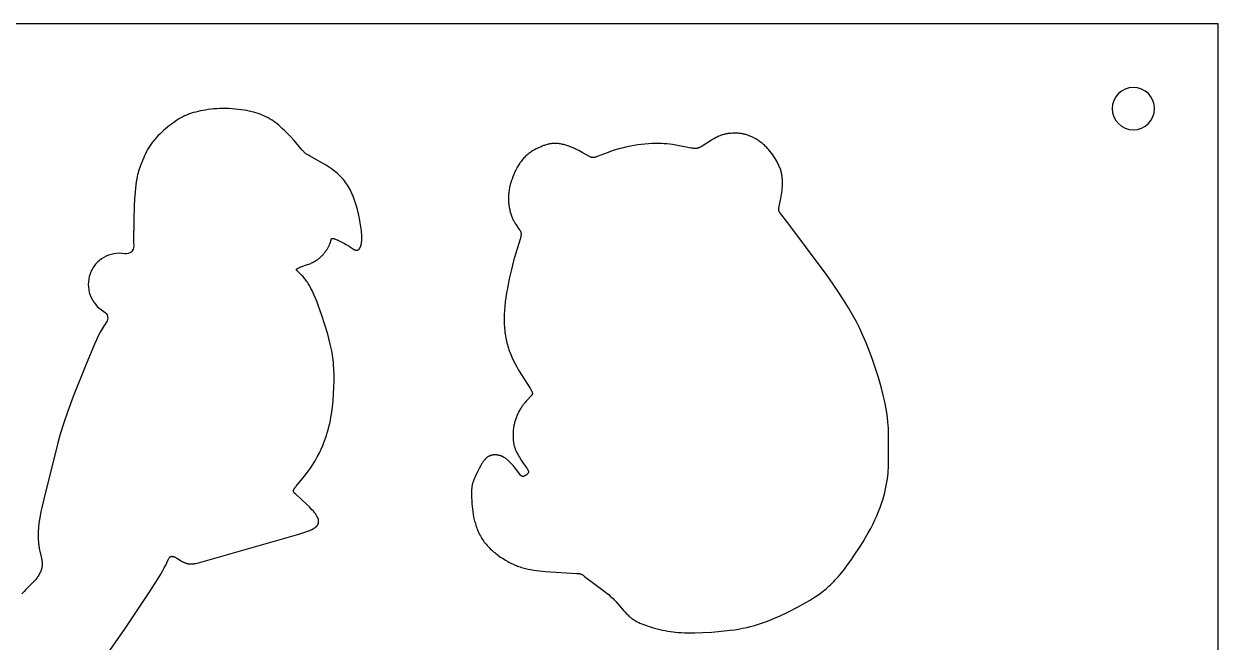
# Model space of a CAD drawing. Extents: x -2154 to -1864, y -146 to 54.
# Drawn here: x -2005 to -1864, y -19 to 54 of the extents above; entities that cross this region are included whole.
import ezdxf

# ---------------------------------------------------------------- set-up
doc = ezdxf.new("R2010")
doc.units = 0
doc.layers.add('DEFAULT', color=7, linetype='CONTINUOUS')

msp = doc.modelspace()

# ---------------------------------------------------------------- linework, layer by layer
at = {"layer": 'DEFAULT'}
for points in [[(-2154, -146), (-1864, -146), (-1864, 54), (-2154, 54)], [(-1945.41, 1.1), (-1945.41, 1.09), (-1945.41, 1.08), (-1945.41, 1.07), (-1945.42, 1.06), (-1945.42, 1.06), (-1945.42, 1.05), (-1945.42, 1.04), (-1945.43, 1.03), (-1945.43, 1.03), (-1945.43, 1.02), (-1945.44, 1.01), (-1945.44, 1), (-1945.44, 0.99), (-1945.45, 0.99), (-1945.45, 0.98), (-1945.46, 0.97), (-1945.46, 0.96), (-1945.47, 0.95), (-1945.47, 0.95), (-1945.48, 0.94), (-1945.49, 0.92), (-1945.5, 0.91), (-1945.52, 0.89), (-1945.53, 0.88), (-1945.55, 0.86), (-1945.56, 0.85), (-1945.59, 0.82), (-1945.61, 0.8), (-1945.64, 0.78), (-1945.66, 0.76), (-1945.7, 0.74), (-1945.74, 0.71), (-1945.78, 0.69), (-1945.82, 0.67), (-1945.85, 0.65), (-1945.88, 0.63), (-1945.92, 0.62), (-1945.95, 0.6), (-1945.96, 0.6), (-1945.98, 0.59), (-1945.99, 0.59), (-1946.01, 0.58), (-1946.02, 0.58), (-1946.03, 0.57), (-1946.03, 0.57), (-1946.04, 0.57), (-1946.04, 0.57), (-1946.05, 0.57), (-1946.05, 0.57), (-1946.06, 0.57), (-1946.06, 0.57), (-1946.06, 0.57), (-1946.07, 0.57), (-1946.07, 0.57), (-1946.07, 0.57), (-1946.08, 0.57), (-1946.08, 0.57), (-1946.08, 0.57), (-1946.08, 0.57), (-1946.08, 0.57), (-1946.09, 0.57), (-1946.09, 0.57), (-1946.09, 0.57), (-1946.1, 0.57), (-1946.1, 0.57), (-1946.1, 0.57), (-1946.11, 0.57), (-1946.11, 0.58), (-1946.11, 0.58), (-1946.11, 0.58), (-1946.12, 0.58), (-1946.12, 0.58), (-1946.13, 0.58), (-1946.13, 0.59), (-1946.14, 0.59), (-1946.14, 0.59), (-1946.15, 0.59), (-1946.15, 0.6), (-1946.16, 0.6), (-1946.16, 0.61), (-1946.17, 0.61), (-1946.18, 0.62), (-1946.19, 0.63), (-1946.21, 0.64), (-1946.22, 0.66), (-1946.24, 0.67), (-1946.25, 0.68), (-1946.29, 0.72), (-1946.33, 0.76), (-1946.41, 0.86), (-1946.92, 1.51), (-1947.22, 1.87), (-1947.36, 2.04), (-1947.52, 2.21), (-1947.59, 2.29), (-1947.67, 2.36), (-1947.74, 2.43), (-1947.82, 2.5), (-1947.89, 2.56), (-1947.96, 2.62), (-1948.03, 2.68), (-1948.11, 2.73), (-1948.18, 2.78), (-1948.25, 2.82), (-1948.32, 2.87), (-1948.36, 2.88), (-1948.39, 2.9), (-1948.43, 2.92), (-1948.46, 2.94), (-1948.5, 2.95), (-1948.53, 2.97), (-1948.57, 2.98), (-1948.61, 3), (-1948.64, 3.01), (-1948.68, 3.02), (-1948.71, 3.04), (-1948.75, 3.05), (-1948.82, 3.07), (-1948.89, 3.08), (-1948.96, 3.1), (-1949.04, 3.11), (-1949.11, 3.12), (-1949.15, 3.13), (-1949.18, 3.13), (-1949.22, 3.13), (-1949.25, 3.14), (-1949.29, 3.14), (-1949.33, 3.14), (-1949.36, 3.14), (-1949.4, 3.14), (-1949.44, 3.14), (-1949.47, 3.13), (-1949.51, 3.13), (-1949.55, 3.13), (-1949.58, 3.12), (-1949.62, 3.12), (-1949.66, 3.11), (-1949.69, 3.11), (-1949.73, 3.1), (-1949.77, 3.09), (-1949.8, 3.08), (-1949.84, 3.07), (-1949.88, 3.06), (-1949.91, 3.04), (-1949.95, 3.03), (-1949.98, 3.01), (-1950.02, 3), (-1950.05, 2.98), (-1950.09, 2.96), (-1950.12, 2.95), (-1950.16, 2.93), (-1950.19, 2.9), (-1950.22, 2.88), (-1950.26, 2.86), (-1950.29, 2.83), (-1950.32, 2.81), (-1950.35, 2.78), (-1950.38, 2.76), (-1950.41, 2.73), (-1950.45, 2.7), (-1950.48, 2.67), (-1950.51, 2.64), (-1950.53, 2.6), (-1950.56, 2.57), (-1950.62, 2.51), (-1950.68, 2.43), (-1950.73, 2.36), (-1950.78, 2.28), (-1950.84, 2.21), (-1950.89, 2.12), (-1950.94, 2.04), (-1951.04, 1.87), (-1951.23, 1.52), (-1951.39, 1.21), (-1951.54, 0.89), (-1951.7, 0.55), (-1951.77, 0.38), (-1951.84, 0.21), (-1951.9, 0.06), (-1951.95, -0.09), (-1951.98, -0.16), (-1952, -0.23), (-1952.01, -0.29), (-1952.03, -0.36), (-1952.05, -0.42), (-1952.06, -0.49), (-1952.07, -0.55), (-1952.08, -0.62), (-1952.09, -0.69), (-1952.1, -0.75), (-1952.1, -0.83), (-1952.11, -0.9), (-1952.11, -1.05), (-1952.12, -1.41), (-1952.11, -1.87), (-1952.09, -2.34), (-1952.07, -2.64), (-1952.05, -2.94), (-1952.02, -3.24), (-1951.98, -3.54), (-1951.93, -3.87), (-1951.87, -4.2), (-1951.8, -4.52), (-1951.76, -4.69), (-1951.71, -4.85), (-1951.67, -5.01), (-1951.62, -5.17), (-1951.56, -5.33), (-1951.51, -5.49), (-1951.44, -5.65), (-1951.38, -5.81), (-1951.31, -5.97), (-1951.24, -6.12), (-1951.16, -6.28), (-1951.08, -6.43), (-1950.99, -6.58), (-1950.9, -6.73), (-1950.81, -6.87), (-1950.71, -7.01), (-1950.61, -7.15), (-1950.5, -7.29), (-1950.39, -7.42), (-1950.27, -7.56), (-1950.15, -7.69), (-1950.03, -7.81), (-1949.91, -7.94), (-1949.78, -8.06), (-1949.65, -8.18), (-1949.51, -8.29), (-1949.38, -8.4), (-1949.25, -8.51), (-1949.11, -8.62), (-1948.97, -8.72), (-1948.69, -8.92), (-1948.4, -9.11), (-1948.13, -9.29), (-1947.85, -9.45), (-1947.7, -9.53), (-1947.56, -9.6), (-1947.41, -9.67), (-1947.27, -9.74), (-1947.12, -9.81), (-1946.98, -9.87), (-1946.83, -9.93), (-1946.68, -9.98), (-1946.53, -10.04), (-1946.38, -10.09), (-1946.23, -10.14), (-1946.08, -10.18), (-1945.92, -10.23), (-1945.76, -10.27), (-1945.45, -10.34), (-1945.12, -10.41), (-1944.79, -10.46), (-1944.45, -10.51), (-1944.1, -10.55), (-1943.42, -10.62), (-1939.68, -10.85), (-1939.54, -10.86), (-1939.49, -10.87), (-1939.45, -10.87), (-1939.4, -10.88), (-1939.37, -10.88), (-1939.35, -10.89), (-1939.33, -10.89), (-1939.31, -10.9), (-1939.29, -10.9), (-1939.27, -10.91), (-1939.26, -10.91), (-1939.24, -10.92), (-1939.22, -10.93), (-1939.21, -10.93), (-1939.19, -10.94), (-1939.17, -10.95), (-1939.16, -10.95), (-1939.14, -10.96), (-1939.12, -10.97), (-1939.11, -10.98), (-1939.07, -11), (-1939.04, -11.02), (-1939.01, -11.04), (-1938.96, -11.07), (-1938.87, -11.14), (-1938.78, -11.2), (-1937.57, -12.14), (-1936.32, -13.06), (-1936.12, -13.21), (-1935.93, -13.36), (-1935.75, -13.52), (-1935.56, -13.68), (-1935.42, -13.82), (-1935.27, -13.97), (-1935.09, -14.17), (-1934.17, -15.24), (-1933.99, -15.44), (-1933.82, -15.62), (-1933.73, -15.71), (-1933.64, -15.8), (-1933.55, -15.88), (-1933.46, -15.96), (-1933.37, -16.03), (-1933.27, -16.11), (-1933.18, -16.18), (-1933.08, -16.24), (-1932.99, -16.31), (-1932.89, -16.37), (-1932.79, -16.43), (-1932.68, -16.49), (-1932.58, -16.55), (-1932.47, -16.6), (-1932.36, -16.65), (-1932.24, -16.71), (-1932.01, -16.81), (-1931.84, -16.87), (-1931.67, -16.94), (-1931.39, -17.04), (-1931.11, -17.13), (-1930.81, -17.22), (-1930.51, -17.31), (-1930.2, -17.39), (-1929.89, -17.47), (-1929.58, -17.54), (-1929.27, -17.6), (-1928.96, -17.66), (-1928.65, -17.71), (-1928.34, -17.75), (-1928.03, -17.79), (-1927.7, -17.81), (-1927.37, -17.84), (-1926.97, -17.85), (-1926.57, -17.86), (-1925.77, -17.85), (-1924.81, -17.82), (-1923.75, -17.77), (-1922.67, -17.68), (-1921.61, -17.57), (-1921.1, -17.5), (-1920.6, -17.42), (-1920.12, -17.33), (-1919.64, -17.23), (-1919.18, -17.12), (-1918.71, -17), (-1918.24, -16.85), (-1917.78, -16.7), (-1917.29, -16.52), (-1916.8, -16.33), (-1916.28, -16.11), (-1915.76, -15.88), (-1914.7, -15.38), (-1913.65, -14.84), (-1912.67, -14.29), (-1912.21, -14.03), (-1911.76, -13.75), (-1911.36, -13.49), (-1910.97, -13.21), (-1910.78, -13.08), (-1910.6, -12.93), (-1910.42, -12.79), (-1910.24, -12.64), (-1910.06, -12.49), (-1909.89, -12.33), (-1909.71, -12.16), (-1909.54, -12), (-1909.36, -11.81), (-1909.19, -11.62), (-1908.84, -11.24), (-1908.47, -10.79), (-1908.11, -10.34), (-1907.73, -9.84), (-1907.36, -9.33), (-1906.99, -8.79), (-1906.26, -7.69), (-1905.91, -7.13), (-1905.6, -6.61), (-1905.3, -6.08), (-1905, -5.55), (-1904.73, -5), (-1904.5, -4.53), (-1904.28, -4.05), (-1904.07, -3.56), (-1903.88, -3.07), (-1903.72, -2.62), (-1903.57, -2.16), (-1903.45, -1.73), (-1903.34, -1.29), (-1903.25, -0.89), (-1903.17, -0.49), (-1903.1, -0.09), (-1903.04, 0.32), (-1903, 0.64), (-1902.96, 0.96), (-1902.94, 1.28), (-1902.91, 1.6), (-1902.89, 2.12), (-1902.89, 5.16), (-1902.91, 5.88), (-1902.92, 6.26), (-1902.95, 6.64), (-1902.98, 7.05), (-1903.02, 7.45), (-1903.08, 7.89), (-1903.14, 8.33), (-1903.22, 8.77), (-1903.3, 9.2), (-1903.4, 9.7), (-1903.52, 10.2), (-1903.78, 11.18), (-1904.1, 12.26), (-1904.45, 13.34), (-1904.81, 14.39), (-1905.2, 15.44), (-1905.55, 16.34), (-1905.93, 17.23), (-1906.3, 18.04), (-1906.7, 18.84), (-1907.14, 19.65), (-1907.63, 20.49), (-1908.21, 21.43), (-1908.8, 22.35), (-1909.52, 23.42), (-1910.26, 24.47), (-1914.91, 30.67), (-1915.65, 31.62), (-1915.68, 31.66), (-1915.72, 31.71), (-1915.73, 31.73), (-1915.75, 31.75), (-1915.76, 31.77), (-1915.77, 31.79), (-1915.78, 31.81), (-1915.79, 31.83), (-1915.8, 31.85), (-1915.81, 31.87), (-1915.81, 31.88), (-1915.81, 31.89), (-1915.82, 31.9), (-1915.82, 31.91), (-1915.82, 31.92), (-1915.83, 31.93), (-1915.83, 31.95), (-1915.84, 31.97), (-1915.84, 31.99), (-1915.84, 32.01), (-1915.85, 32.03), (-1915.85, 32.05), (-1915.85, 32.08), (-1915.85, 32.09), (-1915.85, 32.11), (-1915.85, 32.13), (-1915.85, 32.15), (-1915.85, 32.18), (-1915.85, 32.22), (-1915.84, 32.25), (-1915.84, 32.28), (-1915.83, 32.35), (-1915.82, 32.41), (-1915.81, 32.47), (-1915.61, 33.41), (-1915.57, 33.62), (-1915.53, 33.86), (-1915.49, 34.1), (-1915.47, 34.34), (-1915.44, 34.57), (-1915.43, 34.84), (-1915.42, 35.11), (-1915.42, 35.24), (-1915.42, 35.37), (-1915.42, 35.5), (-1915.43, 35.64), (-1915.44, 35.76), (-1915.45, 35.89), (-1915.47, 36.02), (-1915.49, 36.15), (-1915.51, 36.27), (-1915.53, 36.39), (-1915.56, 36.5), (-1915.59, 36.62), (-1915.62, 36.74), (-1915.66, 36.85), (-1915.7, 36.96), (-1915.74, 37.07), (-1915.79, 37.18), (-1915.83, 37.29), (-1915.88, 37.39), (-1915.93, 37.5), (-1915.99, 37.61), (-1916.05, 37.71), (-1916.16, 37.92), (-1916.29, 38.13), (-1916.42, 38.33), (-1916.56, 38.54), (-1916.71, 38.74), (-1916.87, 38.93), (-1917.03, 39.13), (-1917.11, 39.22), (-1917.19, 39.31), (-1917.28, 39.4), (-1917.37, 39.49), (-1917.46, 39.58), (-1917.55, 39.67), (-1917.64, 39.75), (-1917.74, 39.83), (-1917.83, 39.91), (-1917.93, 39.99), (-1918.02, 40.06), (-1918.12, 40.13), (-1918.22, 40.2), (-1918.32, 40.27), (-1918.43, 40.34), (-1918.53, 40.4), (-1918.63, 40.46), (-1918.73, 40.52), (-1918.83, 40.57), (-1918.93, 40.62), (-1919.03, 40.67), (-1919.14, 40.72), (-1919.24, 40.76), (-1919.34, 40.8), (-1919.44, 40.84), (-1919.54, 40.87), (-1919.64, 40.91), (-1919.73, 40.94), (-1919.83, 40.96), (-1919.92, 40.98), (-1920.01, 41), (-1920.1, 41.02), (-1920.19, 41.04), (-1920.28, 41.05), (-1920.37, 41.06), (-1920.45, 41.07), (-1920.54, 41.08), (-1920.63, 41.09), (-1920.81, 41.09), (-1920.98, 41.1), (-1921.15, 41.09), (-1921.33, 41.09), (-1921.5, 41.08), (-1921.59, 41.08), (-1921.68, 41.07), (-1921.77, 41.06), (-1921.87, 41.05), (-1921.96, 41.03), (-1922.06, 41.02), (-1922.15, 41), (-1922.25, 40.97), (-1922.35, 40.95), (-1922.45, 40.92), (-1922.55, 40.89), (-1922.65, 40.85), (-1922.75, 40.82), (-1922.83, 40.78), (-1922.92, 40.75), (-1923.01, 40.71), (-1923.13, 40.65), (-1923.24, 40.59), (-1923.46, 40.47), (-1923.69, 40.34), (-1923.91, 40.21), (-1924.91, 39.58), (-1924.99, 39.53), (-1925.07, 39.49), (-1925.12, 39.46), (-1925.18, 39.43), (-1925.24, 39.4), (-1925.27, 39.39), (-1925.3, 39.38), (-1925.34, 39.36), (-1925.38, 39.35), (-1925.4, 39.34), (-1925.42, 39.34), (-1925.44, 39.33), (-1925.47, 39.33), (-1925.49, 39.32), (-1925.52, 39.31), (-1925.54, 39.31), (-1925.57, 39.31), (-1925.59, 39.3), (-1925.62, 39.3), (-1925.65, 39.3), (-1925.67, 39.3), (-1925.7, 39.3), (-1925.73, 39.3), (-1925.76, 39.3), (-1925.79, 39.3), (-1925.86, 39.3), (-1925.92, 39.31), (-1925.99, 39.32), (-1926.06, 39.33), (-1926.2, 39.35), (-1928, 39.68), (-1928.41, 39.75), (-1928.73, 39.79), (-1929.06, 39.83), (-1929.38, 39.86), (-1929.7, 39.88), (-1930.07, 39.89), (-1930.43, 39.89), (-1930.83, 39.88), (-1931.23, 39.86), (-1931.66, 39.82), (-1932.08, 39.77), (-1932.51, 39.71), (-1932.94, 39.64), (-1933.37, 39.57), (-1933.79, 39.48), (-1934.19, 39.39), (-1934.59, 39.29), (-1934.99, 39.18), (-1935.39, 39.06), (-1935.7, 38.95), (-1936.01, 38.84), (-1937.3, 38.34), (-1937.44, 38.29), (-1937.49, 38.27), (-1937.55, 38.26), (-1937.58, 38.25), (-1937.6, 38.24), (-1937.63, 38.24), (-1937.65, 38.23), (-1937.67, 38.23), (-1937.69, 38.22), (-1937.72, 38.22), (-1937.74, 38.22), (-1937.76, 38.22), (-1937.77, 38.22), (-1937.79, 38.22), (-1937.8, 38.22), (-1937.81, 38.22), (-1937.82, 38.22), (-1937.83, 38.22), (-1937.84, 38.22), (-1937.85, 38.22), (-1937.87, 38.22), (-1937.88, 38.23), (-1937.9, 38.23), (-1937.92, 38.24), (-1937.94, 38.24), (-1937.96, 38.25), (-1937.98, 38.25), (-1938, 38.26), (-1938.02, 38.27), (-1938.04, 38.28), (-1938.07, 38.29), (-1938.1, 38.3), (-1938.16, 38.33), (-1938.28, 38.39), (-1939.06, 38.83), (-1939.45, 39.04), (-1939.67, 39.15), (-1939.9, 39.25), (-1940.13, 39.36), (-1940.37, 39.46), (-1940.62, 39.55), (-1940.87, 39.64), (-1940.99, 39.68), (-1941.12, 39.72), (-1941.24, 39.75), (-1941.37, 39.78), (-1941.49, 39.81), (-1941.61, 39.84), (-1941.73, 39.86), (-1941.86, 39.87), (-1941.97, 39.88), (-1942.09, 39.89), (-1942.2, 39.89), (-1942.26, 39.9), (-1942.32, 39.89), (-1942.43, 39.89), (-1942.54, 39.88), (-1942.65, 39.87), (-1942.76, 39.86), (-1942.87, 39.84), (-1942.98, 39.82), (-1943.09, 39.79), (-1943.19, 39.76), (-1943.3, 39.73), (-1943.41, 39.7), (-1943.52, 39.66), (-1943.62, 39.63), (-1943.77, 39.57), (-1943.92, 39.51), (-1944.14, 39.41), (-1944.37, 39.31), (-1944.48, 39.25), (-1944.59, 39.19), (-1944.71, 39.13), (-1944.82, 39.07), (-1944.93, 39), (-1945.04, 38.93), (-1945.14, 38.86), (-1945.25, 38.78), (-1945.35, 38.71), (-1945.45, 38.63), (-1945.56, 38.54), (-1945.65, 38.46), (-1945.75, 38.37), (-1945.84, 38.27), (-1945.94, 38.18), (-1946.03, 38.08), (-1946.11, 37.98), (-1946.2, 37.87), (-1946.28, 37.77), (-1946.36, 37.66), (-1946.43, 37.55), (-1946.51, 37.43), (-1946.58, 37.32), (-1946.65, 37.2), (-1946.72, 37.08), (-1946.78, 36.96), (-1946.91, 36.72), (-1947.03, 36.47), (-1947.14, 36.21), (-1947.25, 35.95), (-1947.34, 35.69), (-1947.43, 35.42), (-1947.48, 35.29), (-1947.51, 35.15), (-1947.55, 35.01), (-1947.59, 34.87), (-1947.62, 34.74), (-1947.65, 34.6), (-1947.67, 34.46), (-1947.69, 34.32), (-1947.71, 34.17), (-1947.73, 34.03), (-1947.74, 33.89), (-1947.75, 33.75), (-1947.76, 33.6), (-1947.76, 33.46), (-1947.76, 33.32), (-1947.75, 33.18), (-1947.75, 33.03), (-1947.74, 32.89), (-1947.72, 32.75), (-1947.71, 32.61), (-1947.69, 32.48), (-1947.66, 32.34), (-1947.64, 32.21), (-1947.61, 32.08), (-1947.58, 31.95), (-1947.55, 31.82), (-1947.52, 31.7), (-1947.48, 31.58), (-1947.44, 31.47), (-1947.4, 31.35), (-1947.36, 31.24), (-1947.32, 31.14), (-1947.28, 31.04), (-1947.23, 30.94), (-1947.19, 30.85), (-1947.14, 30.77), (-1947.1, 30.69), (-1947.05, 30.6), (-1946.95, 30.44), (-1946.85, 30.28), (-1946.48, 29.75), (-1946.45, 29.7), (-1946.42, 29.65), (-1946.39, 29.61), (-1946.38, 29.59), (-1946.37, 29.57), (-1946.36, 29.55), (-1946.35, 29.53), (-1946.34, 29.5), (-1946.33, 29.48), (-1946.32, 29.46), (-1946.32, 29.44), (-1946.31, 29.42), (-1946.3, 29.39), (-1946.3, 29.37), (-1946.29, 29.35), (-1946.29, 29.33), (-1946.28, 29.3), (-1946.28, 29.28), (-1946.28, 29.26), (-1946.28, 29.23), (-1946.28, 29.21), (-1946.28, 29.18), (-1946.28, 29.15), (-1946.28, 29.12), (-1946.28, 29.1), (-1946.28, 29.05), (-1946.29, 29.01), (-1946.3, 28.97), (-1946.3, 28.92), (-1946.32, 28.85), (-1946.34, 28.77), (-1946.38, 28.6), (-1946.92, 26.83), (-1947.15, 26.02), (-1947.4, 25.02), (-1947.66, 23.93), (-1947.89, 22.8), (-1947.98, 22.25), (-1948.07, 21.7), (-1948.14, 21.18), (-1948.19, 20.66), (-1948.23, 20.17), (-1948.26, 19.69), (-1948.27, 19.2), (-1948.27, 18.96), (-1948.26, 18.71), (-1948.25, 18.49), (-1948.24, 18.26), (-1948.22, 18.04), (-1948.2, 17.81), (-1948.18, 17.59), (-1948.15, 17.38), (-1948.11, 17.17), (-1948.08, 16.95), (-1948.03, 16.75), (-1947.99, 16.54), (-1947.94, 16.34), (-1947.88, 16.13), (-1947.83, 15.94), (-1947.76, 15.74), (-1947.7, 15.54), (-1947.63, 15.35), (-1947.56, 15.16), (-1947.48, 14.97), (-1947.32, 14.6), (-1947.15, 14.24), (-1946.97, 13.88), (-1946.77, 13.51), (-1946.56, 13.14), (-1946.13, 12.45), (-1945.24, 11.06), (-1945.16, 10.92), (-1945.11, 10.84), (-1945.07, 10.76), (-1945.03, 10.69), (-1945.02, 10.65), (-1945, 10.62), (-1944.99, 10.59), (-1944.98, 10.56), (-1944.97, 10.54), (-1944.96, 10.52), (-1944.96, 10.51), (-1944.95, 10.49), (-1944.95, 10.48), (-1944.95, 10.47), (-1944.95, 10.45), (-1944.95, 10.44), (-1944.94, 10.43), (-1944.94, 10.42), (-1944.94, 10.41), (-1944.94, 10.41), (-1944.94, 10.4), (-1944.94, 10.39), (-1944.94, 10.38), (-1944.94, 10.37), (-1944.94, 10.36), (-1944.94, 10.36), (-1944.94, 10.35), (-1944.94, 10.35), (-1944.94, 10.34), (-1944.95, 10.33), (-1944.95, 10.32), (-1944.95, 10.32), (-1944.95, 10.31), (-1944.95, 10.3), (-1944.96, 10.29), (-1944.96, 10.29), (-1944.96, 10.28), (-1944.97, 10.27), (-1944.97, 10.27), (-1944.97, 10.26), (-1944.98, 10.25), (-1944.98, 10.24), (-1944.99, 10.23), (-1944.99, 10.23), (-1945, 10.22), (-1945.01, 10.2), (-1945.02, 10.18), (-1945.03, 10.17), (-1945.06, 10.14), (-1945.08, 10.11), (-1945.13, 10.05), (-1945.55, 9.6), (-1945.68, 9.47), (-1945.8, 9.33), (-1945.93, 9.17), (-1945.99, 9.09), (-1946.05, 9.01), (-1946.11, 8.92), (-1946.18, 8.83), (-1946.24, 8.74), (-1946.3, 8.64), (-1946.36, 8.55), (-1946.41, 8.45), (-1946.52, 8.26), (-1946.57, 8.15), (-1946.63, 8.05), (-1946.68, 7.94), (-1946.73, 7.83), (-1946.77, 7.72), (-1946.82, 7.61), (-1946.86, 7.5), (-1946.9, 7.39), (-1946.94, 7.28), (-1946.97, 7.17), (-1947.01, 7.05), (-1947.04, 6.94), (-1947.06, 6.83), (-1947.09, 6.71), (-1947.11, 6.6), (-1947.13, 6.49), (-1947.15, 6.38), (-1947.16, 6.27), (-1947.19, 6.05), (-1947.21, 5.84), (-1947.22, 5.62), (-1947.22, 5.42), (-1947.22, 5.23), (-1947.21, 5.04), (-1947.2, 4.86), (-1947.19, 4.78), (-1947.18, 4.7), (-1947.17, 4.61), (-1947.16, 4.53), (-1947.14, 4.45), (-1947.12, 4.37), (-1947.11, 4.29), (-1947.09, 4.21), (-1947.06, 4.13), (-1947.04, 4.05), (-1947.01, 3.97), (-1946.98, 3.89), (-1946.95, 3.81), (-1946.92, 3.72), (-1946.88, 3.64), (-1946.84, 3.56), (-1946.76, 3.38), (-1946.67, 3.21), (-1946.57, 3.03), (-1946.46, 2.85), (-1946.25, 2.5), (-1946.02, 2.17), (-1945.68, 1.68), (-1945.59, 1.56), (-1945.55, 1.49), (-1945.52, 1.45), (-1945.5, 1.41), (-1945.49, 1.39), (-1945.48, 1.36), (-1945.46, 1.34), (-1945.45, 1.32), (-1945.44, 1.3), (-1945.44, 1.28), (-1945.43, 1.26), (-1945.43, 1.25), (-1945.43, 1.24), (-1945.42, 1.23), (-1945.42, 1.22), (-1945.42, 1.21), (-1945.42, 1.21), (-1945.41, 1.2), (-1945.41, 1.19), (-1945.41, 1.18), (-1945.41, 1.17), (-1945.41, 1.16), (-1945.41, 1.15), (-1945.41, 1.14), (-1945.41, 1.14), (-1945.41, 1.13), (-1945.41, 1.12), (-1945.41, 1.11), (-1945.41, 1.1)]]:
    msp.add_lwpolyline(points, close=True, dxfattribs=at)
msp.add_lwpolyline([(-1995.93, -21.51), (-1993.02, -17.37), (-1990.16, -13.1), (-1989.12, -11.46), (-1988.8, -10.93), (-1988.55, -10.49), (-1988.38, -10.19), (-1988.22, -9.88), (-1987.97, -9.34), (-1987.91, -9.21), (-1987.88, -9.16), (-1987.85, -9.11), (-1987.84, -9.09), (-1987.82, -9.07), (-1987.81, -9.04), (-1987.79, -9.02), (-1987.78, -9), (-1987.76, -8.98), (-1987.76, -8.97), (-1987.75, -8.96), (-1987.74, -8.95), (-1987.73, -8.94), (-1987.72, -8.93), (-1987.71, -8.92), (-1987.71, -8.91), (-1987.7, -8.91), (-1987.69, -8.9), (-1987.69, -8.9), (-1987.68, -8.89), (-1987.67, -8.89), (-1987.67, -8.88), (-1987.66, -8.88), (-1987.66, -8.88), (-1987.65, -8.87), (-1987.64, -8.87), (-1987.64, -8.86), (-1987.63, -8.86), (-1987.62, -8.86), (-1987.62, -8.85), (-1987.61, -8.85), (-1987.61, -8.85), (-1987.6, -8.85), (-1987.59, -8.85), (-1987.59, -8.84), (-1987.58, -8.84), (-1987.57, -8.84), (-1987.57, -8.84), (-1987.56, -8.84), (-1987.55, -8.84), (-1987.54, -8.83), (-1987.54, -8.83), (-1987.53, -8.83), (-1987.52, -8.83), (-1987.51, -8.83), (-1987.51, -8.83), (-1987.5, -8.83), (-1987.49, -8.83), (-1987.48, -8.83), (-1987.47, -8.83), (-1987.46, -8.83), (-1987.45, -8.83), (-1987.44, -8.84), (-1987.41, -8.84), (-1987.39, -8.84), (-1987.37, -8.85), (-1987.35, -8.85), (-1987.33, -8.86), (-1987.31, -8.86), (-1987.29, -8.87), (-1987.26, -8.88), (-1987.22, -8.9), (-1987.18, -8.91), (-1987.15, -8.93), (-1987.09, -8.95), (-1987.04, -8.98), (-1986.98, -9.01), (-1986.93, -9.04), (-1986.81, -9.11), (-1986.4, -9.35), (-1986.26, -9.44), (-1986.19, -9.48), (-1986.12, -9.51), (-1986.04, -9.55), (-1985.97, -9.59), (-1985.89, -9.62), (-1985.85, -9.63), (-1985.81, -9.65), (-1985.77, -9.66), (-1985.73, -9.67), (-1985.69, -9.68), (-1985.65, -9.7), (-1985.6, -9.71), (-1985.55, -9.72), (-1985.51, -9.72), (-1985.47, -9.73), (-1985.42, -9.74), (-1985.38, -9.74), (-1985.34, -9.74), (-1985.29, -9.74), (-1985.24, -9.74), (-1985.19, -9.74), (-1985.14, -9.74), (-1985.09, -9.73), (-1985.03, -9.73), (-1984.98, -9.72), (-1984.9, -9.71), (-1984.82, -9.7), (-1984.66, -9.67), (-1984.35, -9.6), (-1983.52, -9.38), (-1972.5, -6.23), (-1971.79, -6), (-1971.46, -5.88), (-1971.32, -5.83), (-1971.19, -5.77), (-1971.07, -5.72), (-1970.95, -5.66), (-1970.84, -5.61), (-1970.79, -5.58), (-1970.74, -5.55), (-1970.69, -5.52), (-1970.65, -5.49), (-1970.6, -5.46), (-1970.56, -5.43), (-1970.52, -5.4), (-1970.49, -5.37), (-1970.47, -5.36), (-1970.45, -5.34), (-1970.43, -5.32), (-1970.42, -5.31), (-1970.4, -5.29), (-1970.38, -5.27), (-1970.36, -5.25), (-1970.35, -5.23), (-1970.33, -5.21), (-1970.32, -5.2), (-1970.31, -5.18), (-1970.3, -5.16), (-1970.29, -5.15), (-1970.28, -5.13), (-1970.27, -5.11), (-1970.26, -5.09), (-1970.25, -5.07), (-1970.24, -5.06), (-1970.23, -5.04), (-1970.22, -5.02), (-1970.21, -5), (-1970.21, -4.98), (-1970.2, -4.96), (-1970.2, -4.94), (-1970.19, -4.93), (-1970.19, -4.91), (-1970.18, -4.89), (-1970.18, -4.87), (-1970.18, -4.85), (-1970.17, -4.83), (-1970.17, -4.81), (-1970.17, -4.79), (-1970.17, -4.77), (-1970.17, -4.74), (-1970.17, -4.72), (-1970.17, -4.69), (-1970.17, -4.67), (-1970.17, -4.64), (-1970.17, -4.62), (-1970.18, -4.59), (-1970.18, -4.57), (-1970.19, -4.55), (-1970.19, -4.53), (-1970.19, -4.51), (-1970.2, -4.49), (-1970.2, -4.47), (-1970.22, -4.43), (-1970.23, -4.39), (-1970.24, -4.36), (-1970.26, -4.32), (-1970.27, -4.28), (-1970.29, -4.24), (-1970.31, -4.2), (-1970.33, -4.16), (-1970.35, -4.12), (-1970.38, -4.08), (-1970.4, -4.04), (-1970.45, -3.97), (-1970.5, -3.88), (-1970.56, -3.8), (-1970.62, -3.72), (-1970.68, -3.65), (-1970.75, -3.56), (-1970.82, -3.48), (-1970.96, -3.33), (-1971.11, -3.17), (-1971.26, -3.01), (-1971.6, -2.68), (-1972.18, -2.13), (-1972.87, -1.51), (-1972.94, -1.44), (-1972.97, -1.41), (-1973.01, -1.37), (-1973.02, -1.36), (-1973.03, -1.34), (-1973.05, -1.32), (-1973.06, -1.31), (-1973.07, -1.29), (-1973.08, -1.28), (-1973.09, -1.27), (-1973.09, -1.26), (-1973.09, -1.25), (-1973.1, -1.25), (-1973.1, -1.24), (-1973.11, -1.23), (-1973.11, -1.23), (-1973.11, -1.22), (-1973.12, -1.21), (-1973.12, -1.2), (-1973.12, -1.2), (-1973.12, -1.19), (-1973.12, -1.18), (-1973.13, -1.18), (-1973.13, -1.17), (-1973.13, -1.17), (-1973.13, -1.16), (-1973.13, -1.15), (-1973.13, -1.15), (-1973.13, -1.14), (-1973.14, -1.13), (-1973.14, -1.13), (-1973.14, -1.12), (-1973.14, -1.11), (-1973.14, -1.11), (-1973.14, -1.1), (-1973.14, -1.1), (-1973.14, -1.09), (-1973.13, -1.08), (-1973.13, -1.07), (-1973.13, -1.07), (-1973.13, -1.06), (-1973.13, -1.05), (-1973.13, -1.04), (-1973.13, -1.04), (-1973.12, -1.03), (-1973.12, -1.02), (-1973.12, -1.01), (-1973.11, -1), (-1973.11, -0.99), (-1973.1, -0.97), (-1973.1, -0.96), (-1973.09, -0.95), (-1973.08, -0.93), (-1973.07, -0.91), (-1973.06, -0.88), (-1973.03, -0.84), (-1973.01, -0.8), (-1972.97, -0.75), (-1972.93, -0.69), (-1972.87, -0.62), (-1972.82, -0.55), (-1972.07, 0.34), (-1971.84, 0.62), (-1971.62, 0.9), (-1971.37, 1.24), (-1971.13, 1.58), (-1970.85, 2.01), (-1970.58, 2.45), (-1970.32, 2.9), (-1970.08, 3.36), (-1969.95, 3.63), (-1969.82, 3.91), (-1969.69, 4.19), (-1969.58, 4.48), (-1969.46, 4.79), (-1969.34, 5.11), (-1969.23, 5.43), (-1969.14, 5.75), (-1969.04, 6.1), (-1968.95, 6.45), (-1968.86, 6.82), (-1968.78, 7.19), (-1968.71, 7.57), (-1968.65, 7.96), (-1968.54, 8.75), (-1968.46, 9.54), (-1968.4, 10.34), (-1968.36, 11.1), (-1968.34, 11.86), (-1968.34, 12.53), (-1968.36, 13.21), (-1968.4, 13.79), (-1968.42, 14.08), (-1968.45, 14.37), (-1968.48, 14.63), (-1968.52, 14.89), (-1968.56, 15.14), (-1968.61, 15.4), (-1968.71, 15.89), (-1968.83, 16.37), (-1969.1, 17.38), (-1969.43, 18.47), (-1969.79, 19.59), (-1970.17, 20.67), (-1970.35, 21.16), (-1970.55, 21.65), (-1970.72, 22.05), (-1970.91, 22.46), (-1971.07, 22.79), (-1971.16, 22.95), (-1971.25, 23.11), (-1971.33, 23.25), (-1971.41, 23.38), (-1971.5, 23.51), (-1971.59, 23.64), (-1971.67, 23.75), (-1971.75, 23.86), (-1971.83, 23.96), (-1971.92, 24.07), (-1972.01, 24.17), (-1972.11, 24.26), (-1972.27, 24.42), (-1972.56, 24.7), (-1972.62, 24.76), (-1972.64, 24.79), (-1972.67, 24.81), (-1972.69, 24.84), (-1972.71, 24.86), (-1972.72, 24.88), (-1972.73, 24.89), (-1972.73, 24.9), (-1972.74, 24.9), (-1972.74, 24.91), (-1972.75, 24.92), (-1972.76, 24.93), (-1972.76, 24.94), (-1972.76, 24.95), (-1972.77, 24.95), (-1972.77, 24.96), (-1972.77, 24.96), (-1972.77, 24.96), (-1972.77, 24.97), (-1972.77, 24.97), (-1972.77, 24.97), (-1972.78, 24.98), (-1972.78, 24.98), (-1972.78, 24.98), (-1972.78, 24.99), (-1972.78, 24.99), (-1972.78, 24.99), (-1972.78, 24.99), (-1972.78, 25), (-1972.78, 25), (-1972.78, 25), (-1972.78, 25), (-1972.78, 25), (-1972.78, 25), (-1972.78, 25.01), (-1972.78, 25.01), (-1972.78, 25.01), (-1972.78, 25.01), (-1972.78, 25.01), (-1972.78, 25.01), (-1972.78, 25.01), (-1972.78, 25.01), (-1972.78, 25.02), (-1972.78, 25.02), (-1972.78, 25.02), (-1972.78, 25.02), (-1972.78, 25.02), (-1972.78, 25.03), (-1972.77, 25.03), (-1972.77, 25.03), (-1972.77, 25.03), (-1972.77, 25.03), (-1972.77, 25.04), (-1972.77, 25.04), (-1972.77, 25.04), (-1972.77, 25.04), (-1972.76, 25.05), (-1972.76, 25.05), (-1972.76, 25.05), (-1972.76, 25.06), (-1972.75, 25.06), (-1972.75, 25.06), (-1972.75, 25.07), (-1972.74, 25.07), (-1972.74, 25.08), (-1972.73, 25.08), (-1972.72, 25.09), (-1972.72, 25.1), (-1972.7, 25.11), (-1972.69, 25.12), (-1972.68, 25.13), (-1972.67, 25.13), (-1972.66, 25.14), (-1972.64, 25.15), (-1972.62, 25.17), (-1972.59, 25.18), (-1972.56, 25.2), (-1972.53, 25.22), (-1972.49, 25.23), (-1972.42, 25.26), (-1972.34, 25.3), (-1972.26, 25.33), (-1971.47, 25.59), (-1971.34, 25.64), (-1971.21, 25.69), (-1971.1, 25.74), (-1970.99, 25.79), (-1970.88, 25.85), (-1970.77, 25.91), (-1970.64, 25.97), (-1970.52, 26.05), (-1970.4, 26.12), (-1970.28, 26.21), (-1970.21, 26.25), (-1970.15, 26.3), (-1970.08, 26.35), (-1970.02, 26.41), (-1969.96, 26.46), (-1969.9, 26.52), (-1969.84, 26.57), (-1969.78, 26.63), (-1969.72, 26.69), (-1969.65, 26.76), (-1969.59, 26.83), (-1969.54, 26.9), (-1969.48, 26.97), (-1969.43, 27.04), (-1969.32, 27.18), (-1969.22, 27.33), (-1969.17, 27.4), (-1969.13, 27.47), (-1969.09, 27.54), (-1969.05, 27.61), (-1969.01, 27.68), (-1968.97, 27.75), (-1968.94, 27.82), (-1968.91, 27.89), (-1968.88, 27.96), (-1968.85, 28.03), (-1968.83, 28.08), (-1968.81, 28.14), (-1968.77, 28.24), (-1968.69, 28.52), (-1968.68, 28.56), (-1968.68, 28.57), (-1968.67, 28.59), (-1968.67, 28.6), (-1968.66, 28.61), (-1968.66, 28.61), (-1968.66, 28.62), (-1968.65, 28.63), (-1968.65, 28.63), (-1968.65, 28.64), (-1968.65, 28.64), (-1968.64, 28.65), (-1968.64, 28.65), (-1968.64, 28.65), (-1968.64, 28.65), (-1968.63, 28.66), (-1968.63, 28.66), (-1968.63, 28.66), (-1968.63, 28.66), (-1968.63, 28.66), (-1968.63, 28.67), (-1968.63, 28.67), (-1968.62, 28.67), (-1968.62, 28.67), (-1968.62, 28.67), (-1968.62, 28.67), (-1968.62, 28.68), (-1968.61, 28.68), (-1968.61, 28.68), (-1968.61, 28.68), (-1968.61, 28.68), (-1968.61, 28.68), (-1968.61, 28.68), (-1968.61, 28.68), (-1968.6, 28.68), (-1968.6, 28.68), (-1968.6, 28.68), (-1968.6, 28.68), (-1968.6, 28.68), (-1968.59, 28.69), (-1968.59, 28.69), (-1968.59, 28.69), (-1968.58, 28.69), (-1968.58, 28.69), (-1968.57, 28.69), (-1968.57, 28.69), (-1968.56, 28.69), (-1968.56, 28.69), (-1968.56, 28.69), (-1968.55, 28.69), (-1968.55, 28.69), (-1968.54, 28.69), (-1968.53, 28.69), (-1968.52, 28.69), (-1968.52, 28.69), (-1968.5, 28.69), (-1968.49, 28.69), (-1968.47, 28.68), (-1968.45, 28.68), (-1968.43, 28.68), (-1968.41, 28.67), (-1968.37, 28.66), (-1968.32, 28.65), (-1968.28, 28.64), (-1968.24, 28.62), (-1968.17, 28.6), (-1968.11, 28.57), (-1967.97, 28.51), (-1967.82, 28.45), (-1967.67, 28.37), (-1967.51, 28.29), (-1967.35, 28.21), (-1967.13, 28.09), (-1966.92, 27.96), (-1966.66, 27.81), (-1966.06, 27.42), (-1966.02, 27.39), (-1965.98, 27.37), (-1965.96, 27.36), (-1965.93, 27.35), (-1965.91, 27.34), (-1965.89, 27.33), (-1965.87, 27.32), (-1965.85, 27.31), (-1965.83, 27.31), (-1965.82, 27.3), (-1965.81, 27.3), (-1965.8, 27.3), (-1965.79, 27.29), (-1965.78, 27.29), (-1965.77, 27.29), (-1965.76, 27.29), (-1965.75, 27.29), (-1965.73, 27.28), (-1965.72, 27.28), (-1965.71, 27.28), (-1965.7, 27.28), (-1965.69, 27.28), (-1965.68, 27.28), (-1965.67, 27.28), (-1965.65, 27.28), (-1965.64, 27.29), (-1965.63, 27.29), (-1965.62, 27.29), (-1965.61, 27.29), (-1965.6, 27.3), (-1965.59, 27.3), (-1965.57, 27.3), (-1965.57, 27.3), (-1965.56, 27.31), (-1965.55, 27.31), (-1965.54, 27.32), (-1965.53, 27.32), (-1965.52, 27.33), (-1965.51, 27.33), (-1965.5, 27.34), (-1965.49, 27.35), (-1965.47, 27.35), (-1965.46, 27.36), (-1965.45, 27.37), (-1965.44, 27.38), (-1965.43, 27.39), (-1965.41, 27.4), (-1965.4, 27.42), (-1965.39, 27.43), (-1965.38, 27.44), (-1965.37, 27.45), (-1965.36, 27.46), (-1965.35, 27.48), (-1965.34, 27.49), (-1965.33, 27.5), (-1965.32, 27.52), (-1965.31, 27.53), (-1965.3, 27.54), (-1965.29, 27.56), (-1965.28, 27.59), (-1965.26, 27.62), (-1965.25, 27.64), (-1965.24, 27.67), (-1965.23, 27.69), (-1965.22, 27.71), (-1965.21, 27.73), (-1965.2, 27.77), (-1965.18, 27.81), (-1965.17, 27.86), (-1965.16, 27.9), (-1965.15, 27.94), (-1965.14, 27.99), (-1965.12, 28.05), (-1965.11, 28.11), (-1965.1, 28.17), (-1965.1, 28.23), (-1965.09, 28.3), (-1965.08, 28.36), (-1965.07, 28.48), (-1965.07, 28.57), (-1965.07, 28.65), (-1965.07, 28.82), (-1965.08, 28.99), (-1965.08, 29.16), (-1965.1, 29.37), (-1965.12, 29.58), (-1965.18, 30.04), (-1965.26, 30.54), (-1965.35, 31.04), (-1965.46, 31.57), (-1965.59, 32.09), (-1965.73, 32.59), (-1965.8, 32.84), (-1965.89, 33.09), (-1965.96, 33.32), (-1966.05, 33.55), (-1966.14, 33.77), (-1966.23, 33.99), (-1966.33, 34.19), (-1966.42, 34.39), (-1966.53, 34.59), (-1966.64, 34.78), (-1966.75, 34.96), (-1966.87, 35.13), (-1966.99, 35.3), (-1967.12, 35.47), (-1967.25, 35.63), (-1967.38, 35.78), (-1967.53, 35.94), (-1967.67, 36.08), (-1967.83, 36.23), (-1967.99, 36.37), (-1968.15, 36.51), (-1968.32, 36.64), (-1968.49, 36.77), (-1968.66, 36.9), (-1969.01, 37.14), (-1969.35, 37.36), (-1969.7, 37.57), (-1970.32, 37.92), (-1971.24, 38.43), (-1971.38, 38.51), (-1971.45, 38.55), (-1971.52, 38.59), (-1971.58, 38.63), (-1971.64, 38.68), (-1971.7, 38.72), (-1971.76, 38.76), (-1971.79, 38.8), (-1971.83, 38.83), (-1971.87, 38.87), (-1971.91, 38.9), (-1971.96, 38.96), (-1972.02, 39.02), (-1972.13, 39.14), (-1973.06, 40.24), (-1973.48, 40.7), (-1973.94, 41.17), (-1974.18, 41.4), (-1974.42, 41.63), (-1974.65, 41.84), (-1974.88, 42.05), (-1975.11, 42.23), (-1975.22, 42.31), (-1975.33, 42.4), (-1975.44, 42.47), (-1975.55, 42.55), (-1975.66, 42.62), (-1975.77, 42.69), (-1975.87, 42.76), (-1975.98, 42.82), (-1976.09, 42.88), (-1976.19, 42.94), (-1976.41, 43.04), (-1976.62, 43.14), (-1976.84, 43.24), (-1977.07, 43.33), (-1977.31, 43.42), (-1977.56, 43.5), (-1977.81, 43.57), (-1978.06, 43.63), (-1978.35, 43.7), (-1978.65, 43.76), (-1978.97, 43.81), (-1979.3, 43.86), (-1979.66, 43.91), (-1980.02, 43.95), (-1980.38, 43.98), (-1980.74, 44), (-1981.11, 44.02), (-1981.48, 44.02), (-1981.84, 44.01), (-1982.2, 43.99), (-1982.53, 43.96), (-1982.86, 43.93), (-1983.19, 43.88), (-1983.52, 43.83), (-1983.82, 43.78), (-1984.12, 43.72), (-1984.39, 43.66), (-1984.66, 43.59), (-1984.92, 43.53), (-1985.17, 43.45), (-1985.29, 43.41), (-1985.41, 43.37), (-1985.53, 43.33), (-1985.64, 43.28), (-1985.76, 43.23), (-1985.88, 43.18), (-1985.99, 43.13), (-1986.11, 43.07), (-1986.23, 43.01), (-1986.35, 42.95), (-1986.58, 42.82), (-1986.83, 42.67), (-1987.07, 42.51), (-1987.31, 42.34), (-1987.54, 42.17), (-1987.78, 41.99), (-1988.02, 41.8), (-1988.25, 41.6), (-1988.48, 41.4), (-1988.71, 41.2), (-1988.92, 40.99), (-1989.14, 40.78), (-1989.34, 40.56), (-1989.54, 40.33), (-1989.63, 40.22), (-1989.73, 40.1), (-1989.81, 39.99), (-1989.9, 39.87), (-1989.98, 39.75), (-1990.06, 39.63), (-1990.14, 39.52), (-1990.21, 39.4), (-1990.35, 39.16), (-1990.48, 38.92), (-1990.6, 38.67), (-1990.71, 38.44), (-1991.01, 37.75), (-1991.19, 37.3), (-1991.28, 37.07), (-1991.36, 36.84), (-1991.43, 36.58), (-1991.5, 36.32), (-1991.54, 36.17), (-1991.57, 36.02), (-1991.63, 35.71), (-1991.69, 35.35), (-1991.74, 34.99), (-1991.82, 34.19), (-1991.89, 33.34), (-1991.94, 32.5), (-1991.97, 30.9), (-1992, 28.21), (-1991.99, 27.79, -0.477414), (-1993.05, 26.87, 0.839513), (-1995.52, 20.07, -0.448416), (-1995.24, 18.75), (-1995.37, 18.58), (-1995.49, 18.4), (-1995.61, 18.22), (-1995.72, 18.03), (-1995.84, 17.83), (-1995.95, 17.62), (-1996.17, 17.2), (-1996.4, 16.71), (-1996.62, 16.21), (-1997.69, 13.64), (-1999.12, 10.01), (-1999.77, 8.28), (-2000.28, 6.79), (-2000.66, 5.57), (-2000.94, 4.55), (-2002.62, -2.09), (-2002.85, -3.08), (-2002.96, -3.56), (-2003.05, -4.05), (-2003.12, -4.48), (-2003.19, -4.92), (-2003.23, -5.36), (-2003.25, -5.58), (-2003.26, -5.8), (-2003.28, -6.19), (-2003.28, -6.38), (-2003.28, -6.57), (-2003.27, -6.75), (-2003.27, -6.92), (-2003.25, -7.1), (-2003.24, -7.27), (-2003.23, -7.4), (-2003.21, -7.53), (-2003.19, -7.66), (-2003.17, -7.78), (-2003.14, -7.93), (-2003.11, -8.08), (-2002.92, -8.89), (-2002.86, -9.13), (-2002.84, -9.24), (-2002.82, -9.35), (-2002.82, -9.4), (-2002.81, -9.46), (-2002.8, -9.51), (-2002.8, -9.57), (-2002.8, -9.62), (-2002.79, -9.68), (-2002.79, -9.73), (-2002.79, -9.79), (-2002.8, -9.84), (-2002.8, -9.89), (-2002.81, -9.95), (-2002.81, -10), (-2002.82, -10.06), (-2002.83, -10.11), (-2002.84, -10.16), (-2002.85, -10.22), (-2002.87, -10.27), (-2002.88, -10.32), (-2002.89, -10.38), (-2002.91, -10.43), (-2002.93, -10.49), (-2002.95, -10.54), (-2002.97, -10.59), (-2002.99, -10.65), (-2003.01, -10.7), (-2003.04, -10.75), (-2003.06, -10.8), (-2003.09, -10.85), (-2003.11, -10.91), (-2003.14, -10.96), (-2003.2, -11.06), (-2003.27, -11.17), (-2003.33, -11.27), (-2003.4, -11.37), (-2003.48, -11.47), (-2003.56, -11.56), (-2003.64, -11.66), (-2003.73, -11.76), (-2003.82, -11.85), (-2004.71, -12.75), (-2004.94, -13), (-2005.2, -13.28)], format="xyb", dxfattribs=at)
at = {"layer": 'DEFAULT', "extrusion": (0, 0, -1)}
msp.add_circle((1874, 44), 2.5, dxfattribs=at)

doc.saveas('drawing.dxf')
